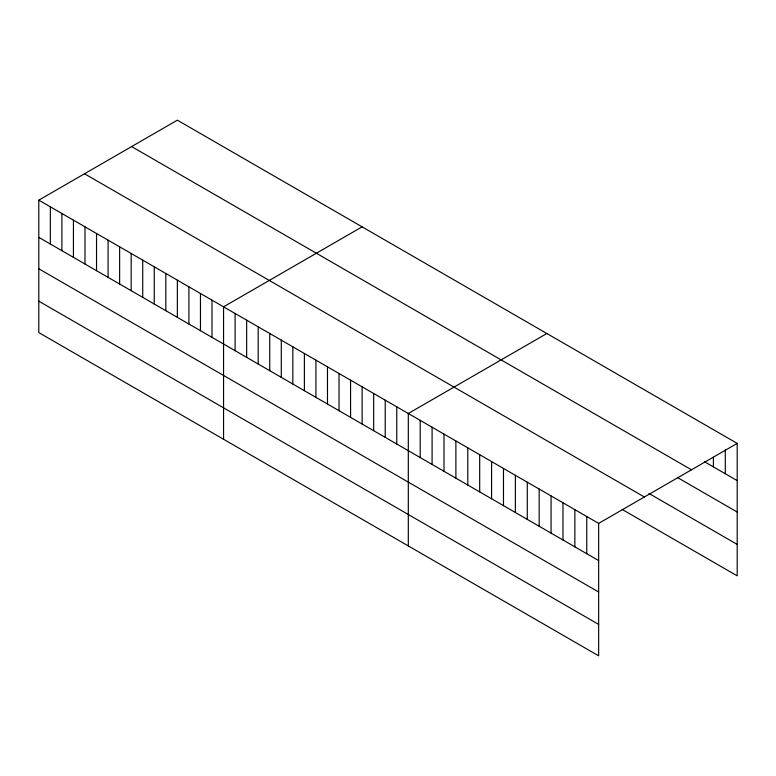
<?xml version="1.0" encoding="UTF-8"?>
<svg xmlns="http://www.w3.org/2000/svg" width="776" height="776" viewBox="0 0 776 776"><rect width="100%" height="100%" fill="white"/><g stroke="black" fill="none" stroke-linecap="round" stroke-linejoin="round"><path stroke-width="1.16" d="M38.8 200.159L598.655 523.393L598.655 655.827L38.8 332.594L38.8 200.159L177.345 120.173L737.2 443.406L737.2 575.84L622.197 509.444M362.091 226.844L223.556 306.83L223.556 439.255M546.847 333.505L408.302 413.492L408.302 545.926M598.655 523.393L737.2 443.406M704.482 461.72L737.2 480.606M131.619 146.577L691.484 469.8M677.72 477.686L737.2 512.034M648.969 493.468L737.2 544.413M84.516 173.766L644.381 496.999M38.8 237.359L598.655 560.592M38.8 268.787L598.655 592.02M38.8 301.166L598.655 624.399M725.308 449.74L725.308 473.738M713.406 457.268L713.406 466.871M586.763 516.525L586.763 553.725M574.861 509.657L574.861 546.857M562.969 502.79L562.969 539.989M551.067 495.922L551.067 533.122M539.174 489.055L539.174 526.254M527.273 482.187L527.273 519.377M515.38 475.31L515.38 512.509M503.478 468.442L503.478 505.642M491.586 461.575L491.586 498.774M479.684 454.707L479.684 491.906M467.792 447.839L467.792 485.039M455.89 440.972L455.89 478.171M443.998 434.104L443.998 471.304M432.096 427.236L432.096 464.436M420.204 420.369L420.204 457.559M396.759 406.828L396.759 444.027M385.216 400.164L385.216 437.363M373.663 393.5L373.663 430.69M362.12 386.826L362.12 424.026M350.568 380.162L350.568 417.362M339.025 373.498L339.025 410.698M327.482 366.825L327.482 404.024M315.929 360.161L315.929 397.36M304.386 353.497L304.386 390.697M292.833 346.833L292.833 384.023M281.29 340.16L281.29 377.359M269.738 333.496L269.738 370.695M258.195 326.832L258.195 364.031M246.652 320.158L246.652 357.358M235.099 313.494L235.099 350.694M212.003 300.166L212.003 337.356M200.46 293.493L200.46 330.692M188.907 286.829L188.907 324.029M177.364 280.165L177.364 317.365M165.821 273.491L165.821 310.691M154.269 266.828L154.269 304.027M142.726 260.164L142.726 297.363M131.173 253.5L131.173 290.69M119.63 246.826L119.63 284.026M108.087 240.162L108.087 277.362M96.534 233.498L96.534 270.698M84.991 226.834L84.991 264.024M73.439 220.161L73.439 257.36M61.896 213.497L61.896 250.696M50.343 206.833L50.343 244.033"/></g></svg>
